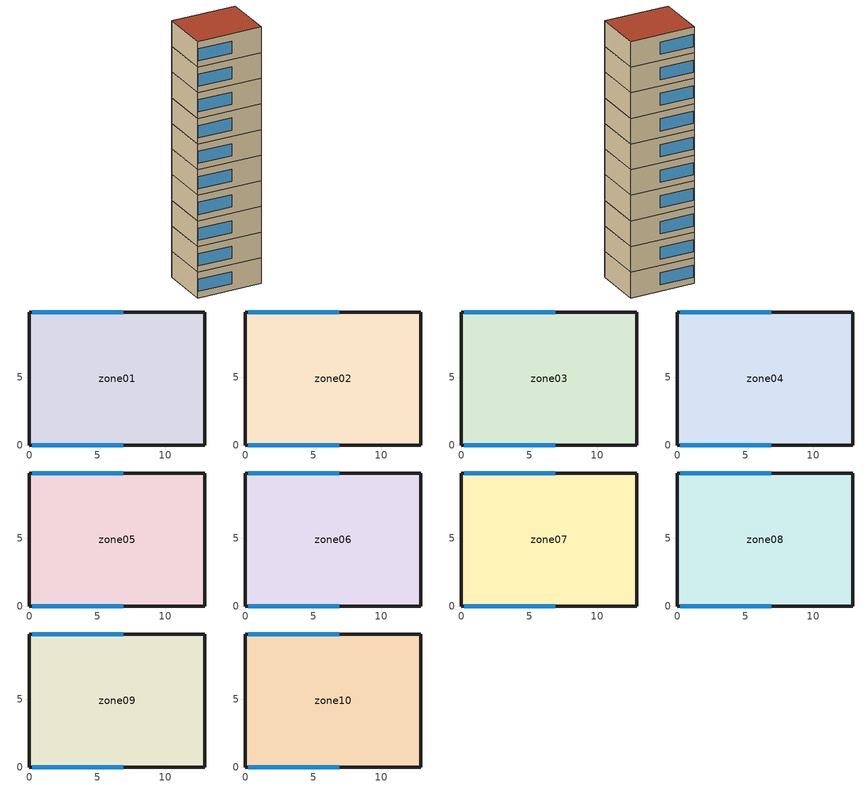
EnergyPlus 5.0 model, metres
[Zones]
zone01
 floor ground (GROUND_FLOOR): 0,0 0,9.8 12.9,9.8 12.9,0 z0
 wall outside (EXT_WALL): 12.9,0 12.9,9.8 0,9.8 0,0 12.9,0 z0:5.1
 window (EXT_WINDOW1): 0.2,0 6.9,0 / 6.9,9.8 0.2,9.8 z1.25:3.65
 ceiling to zone02 (ADJ_CEILING): 12.9,0 12.9,9.8 0,9.8 0,0 z5.1
zone02
 floor to zone01 (ADJ_CEILING): 0,0 0,9.8 12.9,9.8 12.9,0 z5.1
 wall outside (EXT_WALL): 12.9,0 12.9,9.8 0,9.8 0,0 12.9,0 z5.1:10.2
 window (EXT_WINDOW1): 0.2,0 6.9,0 / 6.9,9.8 0.2,9.8 z6.35:8.75
 ceiling to zone03 (ADJ_CEILING): 12.9,0 12.9,9.8 0,9.8 0,0 z10.2
zone03
 floor to zone02 (ADJ_CEILING): 0,0 0,9.8 12.9,9.8 12.9,0 z10.2
 wall outside (EXT_WALL): 12.9,0 12.9,9.8 0,9.8 0,0 12.9,0 z10.2:15.3
 window (EXT_WINDOW1): 0.2,0 6.9,0 / 6.9,9.8 0.2,9.8 z11.45:13.85
 ceiling to zone04 (ADJ_CEILING): 12.9,0 12.9,9.8 0,9.8 0,0 z15.3
zone04
 floor to zone03 (ADJ_CEILING): 0,0 0,9.8 12.9,9.8 12.9,0 z15.3
 wall outside (EXT_WALL): 12.9,0 12.9,9.8 0,9.8 0,0 12.9,0 z15.3:20.4
 window (EXT_WINDOW1): 0.2,0 6.9,0 / 6.9,9.8 0.2,9.8 z16.55:18.95
 ceiling to zone05 (ADJ_CEILING): 12.9,0 12.9,9.8 0,9.8 0,0 z20.4
zone05
 floor to zone04 (ADJ_CEILING): 0,0 0,9.8 12.9,9.8 12.9,0 z20.4
 wall outside (EXT_WALL): 12.9,0 12.9,9.8 0,9.8 0,0 12.9,0 z20.4:25.5
 window (EXT_WINDOW1): 0.2,0 6.9,0 / 6.9,9.8 0.2,9.8 z21.65:24.05
 ceiling to zone06 (ADJ_CEILING): 12.9,0 12.9,9.8 0,9.8 0,0 z25.5
zone06
 floor to zone05 (ADJ_CEILING): 0,0 0,9.8 12.9,9.8 12.9,0 z25.5
 wall outside (EXT_WALL): 12.9,0 12.9,9.8 0,9.8 0,0 12.9,0 z25.5:30.6
 window (EXT_WINDOW1): 0.2,0 6.9,0 / 6.9,9.8 0.2,9.8 z26.75:29.15
 ceiling to zone07 (ADJ_CEILING): 12.9,0 12.9,9.8 0,9.8 0,0 z30.6
zone07
 floor to zone06 (ADJ_CEILING): 0,0 0,9.8 12.9,9.8 12.9,0 z30.6
 wall outside (EXT_WALL): 12.9,0 12.9,9.8 0,9.8 0,0 12.9,0 z30.6:35.7
 window (EXT_WINDOW1): 0.2,0 6.9,0 / 6.9,9.8 0.2,9.8 z31.85:34.25
 ceiling to zone08 (ADJ_CEILING): 12.9,0 12.9,9.8 0,9.8 0,0 z35.7
zone08
 floor to zone07 (ADJ_CEILING): 0,0 0,9.8 12.9,9.8 12.9,0 z35.7
 wall outside (EXT_WALL): 12.9,0 12.9,9.8 0,9.8 0,0 12.9,0 z35.7:40.8
 window (EXT_WINDOW1): 0.2,0 6.9,0 / 6.9,9.8 0.2,9.8 z36.95:39.35
 ceiling to zone09 (ADJ_CEILING): 12.9,0 12.9,9.8 0,9.8 0,0 z40.8
zone09
 floor to zone08 (ADJ_CEILING): 0,0 0,9.8 12.9,9.8 12.9,0 z40.8
 wall outside (EXT_WALL): 12.9,0 12.9,9.8 0,9.8 0,0 12.9,0 z40.8:45.9
 window (EXT_WINDOW1): 0.2,0 6.9,0 / 6.9,9.8 0.2,9.8 z42.05:44.45
 ceiling to zone10 (ADJ_CEILING): 12.9,0 12.9,9.8 0,9.8 0,0 z45.9
zone10
 floor to zone09 (ADJ_CEILING): 0,0 0,9.8 12.9,9.8 12.9,0 z45.9
 wall outside (EXT_WALL): 12.9,0 12.9,9.8 0,9.8 0,0 12.9,0 z45.9:51
 window (EXT_WINDOW1): 0.2,0 6.9,0 / 6.9,9.8 0.2,9.8 z47.15:49.55
 roof outside (EXT_ROOF): 12.9,0 12.9,9.8 0,9.8 0,0 z51
[Building]
TRNSYS18: North Axis {deg}=0; Terrain=City; Loads Convergence Tolerance Value=0; Temperature Convergence Tolerance Value {deltaC}=0; Solar Distribution=FullInteriorAndExterior; Maximum Number of Warmup Days=0
[Site:Location]
not used: Latitude {deg}=0; Longitude {deg}=0; Time Zone {hr}=0; Elevation {m}=0
[Construction]
GROUND_FLOOR; EXT_WALL; EXT_ROOF; ADJ_CEILING; EXT_WINDOW1: 
[WindowProperty:ShadingControl]
ESHADE=0; ISHADE=INPUT 1*MAX_ISHADE : SHADECNTRL=ISHADE_INTERNAL
[SurfaceProperty:OtherSideCoefficients]
BOUNDARY=IDENTICAL; BOUNDARY=INPUT 1*TBOUNDARY; BOUNDARY=INPUT 1*TBOUNDARY_2; BOUNDARY=INPUT 1*TBOUNDARY_3; BOUNDARY=INPUT 1*TGROUND; BOUNDARY=20; BOUNDARY=15
[Zone] Multiplier=1
zone01; zone02; zone03; zone04; zone05; zone06; zone07; zone08; zone09; zone10
